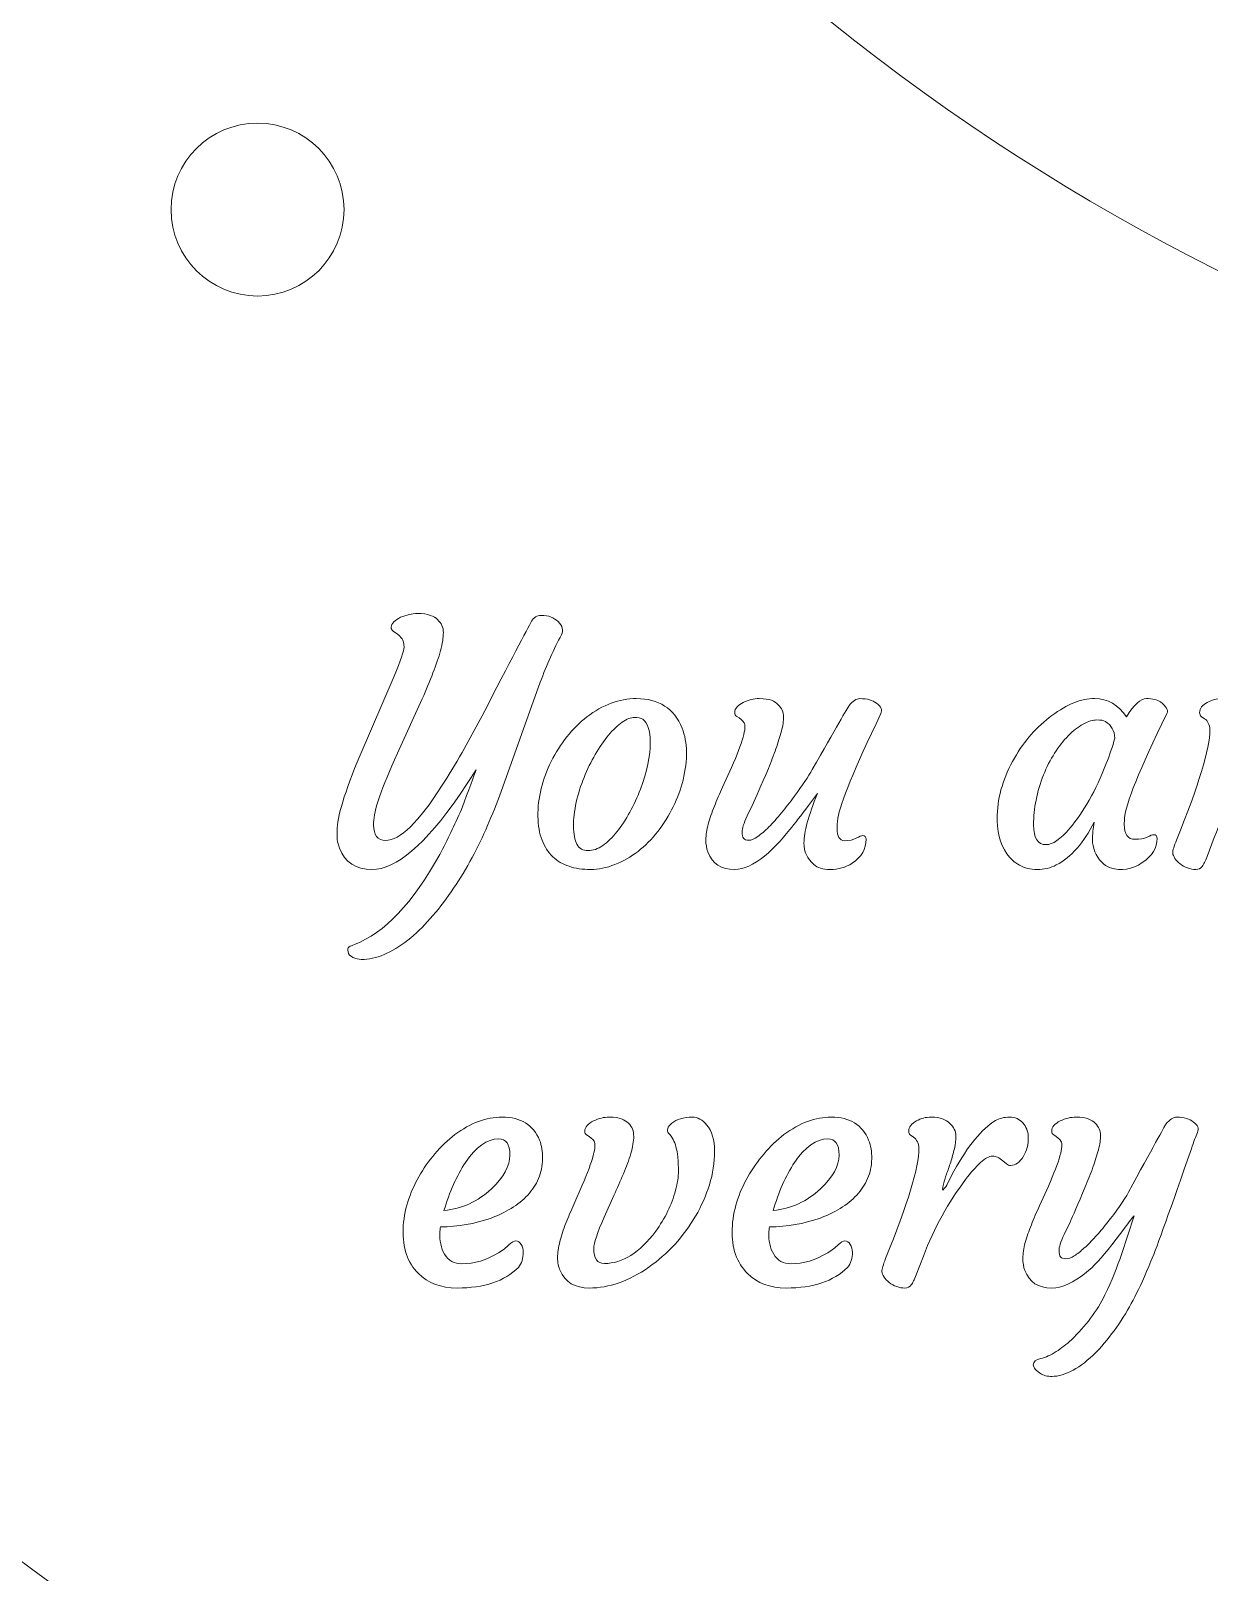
# Model space of a CAD drawing. Header units: inches. Extents: x -160 to 752, y 28 to 782.
# Drawn here: x 164.7 to 242, y 391.7 to 492.8 of the extents above; entities that cross this region are included whole.
import ezdxf

# ---------------------------------------------------------------- set-up
doc = ezdxf.new("R2010")
doc.units = ezdxf.units.IN
doc.header["$MEASUREMENT"] = 0
doc.layers.add('_U+0421_U+043B_U+043E_U+0439 1', color=7, linetype='Continuous')

# ---------------------------------------------------------------- blocks, each defined once
blk = doc.blocks.new('block 2')
at = {"layer": '_U+0421_U+043B_U+043E_U+0439 1', "color": 12, "lineweight": 9, "true_color": 0xe30513}
for points, knots in [([(305.09, 27.81), (184.24, 132.09), (55.29, 227.61), (-54.65, 344.61), (-130.38, 432.04), (-160.47, 554.53), (-106.38, 659.79), (-61.65, 746.82), (0.67, 769.94), (55.4, 761.15), (152.47, 745.58), (244.36, 626.03), (305, 559.17), (383.27, 640.56), (469.58, 781.89), (597.36, 753.44), (657.3, 740.1), (700.3, 699.79), (723.45, 645.65), (746.6, 591.54), (751.52, 539.49), (735.49, 482.62), (690.02, 321.27), (429.51, 136.47), (305.09, 27.81), (305.09, 27.81), (305.09, 27.81), (305.09, 27.81)], [0, 0, 0, 0, 1, 1, 1, 2, 2, 2, 3, 3, 3, 4, 4, 4, 5, 5, 5, 6, 6, 6, 7, 7, 7, 8, 8, 8, 9, 9, 9, 9]), ([(579.12, 671.93), (563.35, 665.62), (547.38, 659.03), (531.38, 646.39), (532.3, 644.66), (534.52, 644.38), (535.19, 644.39), (539.12, 644.46), (542.59, 643.97), (545.98, 643.63), (550.52, 642.98), (554.61, 640.09), (555.73, 635.53), (556.65, 631.76), (555.39, 629.45), (553.52, 628.29), (550.2, 626.23), (541.8, 629.26), (538.06, 630.66), (539.03, 625.35), (541.65, 616.89), (537.08, 614.42), (534.94, 613.26), (532.6, 613.35), (530.5, 614.37), (528.4, 615.39), (526.9, 616.82), (525.9, 618.95), (523.85, 623.29), (524.35, 630.52), (525.12, 635.36), (525.37, 636.92), (524.81, 638.65), (523.55, 639.64), (517.37, 633.8), (510.59, 626.3), (504.32, 617.9), (480.88, 586.49), (456.69, 534.63), (430.41, 501.71), (431.53, 500.11), (433.73, 499.78), (434.4, 499.87), (438.28, 500.41), (441.79, 500.35), (445.2, 500.42), (449.79, 500.32), (454.19, 497.95), (455.85, 493.55), (457.22, 489.92), (456.25, 487.47), (454.53, 486.1), (451.49, 483.65), (442.78, 485.65), (438.9, 486.59), (440.51, 481.43), (444.12, 473.35), (439.89, 470.35), (437.9, 468.94), (435.57, 468.75), (433.36, 469.51), (431.15, 470.26), (429.49, 471.5), (428.24, 473.49), (425.68, 477.56), (425.31, 484.79), (425.49, 489.69), (425.55, 491.26), (424.78, 492.92), (423.41, 493.75), (394.21, 462), (361.88, 456.55), (326.54, 457.86), (291.19, 459.16), (252.36, 466.43), (220.23, 490.95), (188.11, 515.47), (162.7, 557.24), (136.22, 588.28), (114.09, 614.22), (90.28, 633.24), (69, 643.8), (67.84, 642.22), (68.55, 640.1), (68.85, 639.5), (70.61, 635.99), (71.68, 632.65), (72.83, 629.44), (74.21, 625.07), (73.38, 620.13), (69.75, 617.15), (66.75, 614.69), (64.12, 614.83), (62.26, 616.01), (58.97, 618.11), (58.07, 626.99), (57.71, 630.97), (53.34, 627.79), (46.86, 621.78), (42.65, 624.83), (40.68, 626.26), (39.75, 628.4), (39.76, 630.74), (39.77, 633.07), (40.41, 635.05), (41.89, 636.87), (44.92, 640.59), (51.66, 643.27), (56.35, 644.67), (57.86, 645.12), (59.18, 646.38), (59.53, 647.94), (34.92, 656.84), (11.32, 654.93), (-10.35, 652.42)], [0, 0, 0, 0, 1, 1, 1, 2, 2, 2, 3, 3, 3, 4, 4, 4, 5, 5, 5, 6, 6, 6, 7, 7, 7, 8, 8, 8, 9, 9, 9, 10, 10, 10, 11, 11, 11, 12, 12, 12, 13, 13, 13, 14, 14, 14, 15, 15, 15, 16, 16, 16, 17, 17, 17, 18, 18, 18, 19, 19, 19, 20, 20, 20, 21, 21, 21, 22, 22, 22, 23, 23, 23, 24, 24, 24, 25, 25, 25, 26, 26, 26, 27, 27, 27, 28, 28, 28, 29, 29, 29, 30, 30, 30, 31, 31, 31, 32, 32, 32, 33, 33, 33, 34, 34, 34, 35, 35, 35, 36, 36, 36, 37, 37, 37, 38, 38, 38, 38]), ([(202.44, 671.17), (195.75, 663.17), (189.05, 655.16), (182.65, 646.94), (183.91, 645.43), (186.66, 645.78), (187.31, 645.92), (191.14, 646.8), (194.64, 647.03), (198.03, 647.39), (202.61, 647.69), (207.2, 645.7), (209.23, 641.47), (210.91, 637.97), (210.14, 635.45), (208.55, 633.93), (205.74, 631.23), (196.89, 632.47), (192.94, 633.07), (194.99, 628.07), (199.28, 620.34), (195.32, 616.98), (193.46, 615.41), (191.15, 615.01), (188.89, 615.58), (186.62, 616.15), (184.86, 617.24), (183.44, 619.11), (180.55, 622.94), (179.55, 630.12), (179.31, 635.01), (179.24, 636.59), (178.33, 638.17), (176.89, 638.88), (156.3, 611.06), (140.22, 580.92), (139.22, 538.99), (138.83, 522.56), (140.86, 504.25), (143.95, 485.26), (142.45, 484.71), (140.68, 485.14), (139.48, 486.16), (135.77, 489.35), (129.88, 493.57), (125.1, 494.11), (122.77, 494.37), (120.76, 493.84), (118.8, 492.59), (116.82, 491.33), (115.52, 489.39), (115.39, 486.96), (115.1, 481.77), (123.66, 479.57), (128.7, 477.61), (125.55, 475.16), (118.56, 469.59), (118.57, 465.69), (118.58, 463.49), (119.89, 461.2), (123.58, 460.01), (128.05, 458.57), (132.65, 460.54), (135.59, 464.06), (137.66, 466.77), (139.89, 469.47), (141.9, 472.85), (142.24, 473.43), (143.74, 475.08), (145.69, 474.96), (153.89, 429.36), (167.2, 379.68), (169.63, 336.63), (171.52, 302.97), (166.76, 273.36), (158.81, 245.7), (157.22, 245.88), (155.92, 246.8), (155.31, 248.26), (153.42, 252.77), (150.03, 259.18), (146, 261.79), (144.03, 263.07), (142, 263.49), (139.68, 263.25), (137.35, 263.01), (135.32, 261.85), (134.11, 259.74), (131.53, 255.23), (138.21, 249.43), (141.84, 245.43), (137.93, 244.64), (129.19, 242.79), (127.46, 239.29), (126.48, 237.32), (126.63, 234.69), (129.4, 231.97), (132.76, 228.68), (137.75, 228.39), (141.95, 230.23), (145.01, 231.72), (148.22, 233.14), (151.52, 235.27), (152.09, 235.63), (154.12, 236.57), (155.81, 235.58), (148.91, 213.97), (140.15, 193.26), (131.51, 172.71)], [0, 0, 0, 0, 1, 1, 1, 2, 2, 2, 3, 3, 3, 4, 4, 4, 5, 5, 5, 6, 6, 6, 7, 7, 7, 8, 8, 8, 9, 9, 9, 10, 10, 10, 11, 11, 11, 12, 12, 12, 13, 13, 13, 14, 14, 14, 15, 15, 15, 16, 16, 16, 17, 17, 17, 18, 18, 18, 19, 19, 19, 20, 20, 20, 21, 21, 21, 22, 22, 22, 23, 23, 23, 24, 24, 24, 25, 25, 25, 26, 26, 26, 27, 27, 27, 28, 28, 28, 29, 29, 29, 30, 30, 30, 31, 31, 31, 32, 32, 32, 33, 33, 33, 34, 34, 34, 35, 35, 35, 36, 36, 36, 36]), ([(-133.18, 526.04), (-108.39, 533.44), (-83.6, 540.85), (-55.47, 535.1), (-54.61, 536.86), (-55.84, 539.06), (-56.24, 539.6), (-58.58, 542.75), (-60.21, 545.86), (-61.91, 548.81), (-64.03, 552.88), (-64.07, 557.88), (-61.02, 561.45), (-58.5, 564.4), (-55.88, 564.72), (-53.85, 563.88), (-50.24, 562.39), (-47.8, 553.8), (-46.76, 549.95), (-43.01, 553.84), (-37.67, 560.89), (-33, 558.62), (-30.8, 557.56), (-29.51, 555.61), (-29.12, 553.31), (-28.72, 551.01), (-29.01, 548.95), (-30.14, 546.9), (-32.48, 542.7), (-38.64, 538.89), (-43.02, 536.7), (-44.43, 535.99), (-45.61, 534.2), (-45.68, 532.6), (-43.53, 531.93), (-41.35, 531.19), (-39.15, 530.35), (-4.07, 517.06), (36.62, 481.68), (67.42, 458.65), (98.21, 435.62), (119.11, 424.94), (144.76, 406.58), (170.42, 388.23), (200.83, 362.19), (232.92, 357.15), (265.02, 352.1), (298.81, 368.05), (336.18, 364.29), (362.16, 361.67), (390.05, 349.49), (418.01, 335.27), (417.56, 333.74), (416.16, 332.58), (414.62, 332.23), (409.84, 331.15), (402.94, 328.94), (399.66, 325.43), (398.06, 323.72), (397.29, 321.79), (397.12, 319.46), (396.95, 317.13), (397.73, 314.93), (399.6, 313.37), (403.59, 310.04), (410.47, 315.6), (415.05, 318.47), (415.14, 314.48), (415.43, 305.55), (418.57, 303.23), (420.34, 301.93), (422.95, 301.61), (426.11, 303.86), (429.94, 306.59), (431.11, 311.46), (430.03, 315.92), (429.09, 319.19), (428.26, 322.6), (426.74, 326.22), (426.48, 326.84), (425.92, 329.01), (427.18, 330.5), (436.29, 325.75), (445.6, 320.79), (454.68, 316.03), (470.92, 307.53), (487.23, 299.46), (503.26, 291.59), (502.8, 290.06), (501.4, 288.89), (499.86, 288.55), (495.08, 287.47), (488.18, 285.26), (484.9, 281.75), (483.3, 280.03), (482.53, 278.11), (482.36, 275.78), (482.19, 273.45), (482.97, 271.25), (484.84, 269.68), (488.83, 266.36), (495.71, 271.91), (500.29, 274.79), (500.38, 270.79), (500.67, 261.87), (503.81, 259.55), (505.58, 258.24), (508.2, 257.93), (511.36, 260.18), (515.18, 262.91), (516.35, 267.77), (515.27, 272.23), (514.33, 275.51), (513.5, 278.92), (511.98, 282.54), (511.72, 283.16), (511.3, 285.41), (512.56, 286.9), (532.97, 276.97), (553.26, 267.38), (573.56, 257.79)], [0, 0, 0, 0, 1, 1, 1, 2, 2, 2, 3, 3, 3, 4, 4, 4, 5, 5, 5, 6, 6, 6, 7, 7, 7, 8, 8, 8, 9, 9, 9, 10, 10, 10, 11, 11, 11, 12, 12, 12, 13, 13, 13, 14, 14, 14, 15, 15, 15, 16, 16, 16, 17, 17, 17, 18, 18, 18, 19, 19, 19, 20, 20, 20, 21, 21, 21, 22, 22, 22, 23, 23, 23, 24, 24, 24, 25, 25, 25, 26, 26, 26, 27, 27, 27, 28, 28, 28, 29, 29, 29, 30, 30, 30, 31, 31, 31, 32, 32, 32, 33, 33, 33, 34, 34, 34, 35, 35, 35, 36, 36, 36, 37, 37, 37, 38, 38, 38, 39, 39, 39, 40, 40, 40, 40]), ([(179.57, 486.71), (182.7, 486.71), (185.24, 484.17), (185.24, 481.04), (185.24, 477.91), (182.7, 475.37), (179.57, 475.37), (176.44, 475.37), (173.9, 477.91), (173.9, 481.04), (173.9, 484.17), (176.44, 486.71), (179.57, 486.71), (179.57, 486.71), (179.57, 486.71), (179.57, 486.71)], [0, 0, 0, 0, 1, 1, 1, 2, 2, 2, 3, 3, 3, 4, 4, 4, 5, 5, 5, 5])]:
    blk.add_open_spline(points, degree=3, knots=knots, dxfattribs=at)
at = {"layer": '_U+0421_U+043B_U+043E_U+0439 1', "lineweight": 0}
for points, knots in [([(187.18, 440.69), (187.18, 440.01), (187.44, 439.67), (187.96, 439.67), (188.9, 439.67), (190.13, 440.85), (191.63, 443.22), (192.08, 443.92), (192.53, 444.66), (192.99, 445.44), (192.99, 445.44), (194.29, 447.84), (194.29, 447.84), (196.17, 451.47), (197.25, 453.53), (197.53, 454.04), (197.67, 454.3), (197.88, 454.43), (198.14, 454.43), (198.41, 454.43), (198.63, 454.39), (198.81, 454.32), (198.98, 454.24), (199.14, 454.14), (199.27, 454.02), (199.57, 453.73), (199.64, 453.45), (199.49, 453.16), (198.99, 452.23), (198.53, 451.19), (198.1, 450.04), (198.1, 450.04), (195.42, 442.57), (195.42, 442.57), (195.13, 441.81), (194.84, 441.08), (194.53, 440.37), (194.22, 439.67), (193.87, 438.97), (193.49, 438.28), (193.11, 437.58), (192.7, 436.92), (192.26, 436.29), (191.83, 435.66), (191.37, 435.08), (190.89, 434.54), (190.42, 434), (189.93, 433.53), (189.42, 433.13), (188.36, 432.29), (187.34, 431.86), (186.37, 431.86), (186.18, 431.86), (186, 431.91), (185.82, 432), (185.64, 432.08), (185.54, 432.2), (185.5, 432.36), (185.46, 432.52), (185.49, 432.62), (185.57, 432.68), (185.66, 432.74), (185.77, 432.79), (185.92, 432.85), (187.89, 433.59), (189.75, 435.55), (191.51, 438.75), (192.02, 439.69), (192.49, 440.68), (192.93, 441.7), (193.43, 443.02), (193.75, 443.89), (193.9, 444.29), (193.9, 444.29), (192.81, 442.64), (192.81, 442.64), (190.56, 439.39), (188.65, 437.76), (187.07, 437.76), (186.01, 437.76), (185.3, 438.23), (184.94, 439.16), (184.83, 439.45), (184.78, 439.7), (184.78, 439.91), (184.78, 439.91), (184.78, 440.32), (184.78, 440.32), (184.78, 441.18), (185.28, 442.83), (186.29, 445.25), (186.29, 445.25), (188.52, 450.44), (188.52, 450.44), (188.95, 451.48), (189.17, 452.11), (189.17, 452.35), (189.17, 452.59), (189.12, 452.77), (189.04, 452.9), (188.95, 453.02), (188.86, 453.11), (188.75, 453.19), (188.75, 453.19), (188.46, 453.4), (188.46, 453.4), (188.37, 453.46), (188.33, 453.54), (188.33, 453.66), (188.33, 453.77), (188.39, 453.88), (188.5, 454), (188.62, 454.11), (188.76, 454.21), (188.95, 454.3), (189.33, 454.46), (189.69, 454.55), (190.05, 454.55), (190.41, 454.55), (190.69, 454.51), (190.89, 454.43), (191.09, 454.36), (191.25, 454.27), (191.37, 454.15), (191.63, 453.91), (191.75, 453.63), (191.75, 453.3), (191.75, 452.97), (191.69, 452.57), (191.57, 452.12), (191.44, 451.67), (191.28, 451.18), (191.07, 450.65), (190.87, 450.11), (190.63, 449.55), (190.37, 448.96), (190.37, 448.96), (188.74, 445.38), (188.74, 445.38), (187.7, 443.1), (187.18, 441.59), (187.18, 440.85), (187.18, 440.85), (187.18, 440.69), (187.18, 440.69), (187.18, 440.69), (187.18, 440.69), (187.18, 440.69)], [0, 0, 0, 0, 1, 1, 1, 2, 2, 2, 3, 3, 3, 4, 4, 4, 5, 5, 5, 6, 6, 6, 7, 7, 7, 8, 8, 8, 9, 9, 9, 10, 10, 10, 11, 11, 11, 12, 12, 12, 13, 13, 13, 14, 14, 14, 15, 15, 15, 16, 16, 16, 17, 17, 17, 18, 18, 18, 19, 19, 19, 20, 20, 20, 21, 21, 21, 22, 22, 22, 23, 23, 23, 24, 24, 24, 25, 25, 25, 26, 26, 26, 27, 27, 27, 28, 28, 28, 29, 29, 29, 30, 30, 30, 31, 31, 31, 32, 32, 32, 33, 33, 33, 34, 34, 34, 35, 35, 35, 36, 36, 36, 37, 37, 37, 38, 38, 38, 39, 39, 39, 40, 40, 40, 41, 41, 41, 42, 42, 42, 43, 43, 43, 44, 44, 44, 45, 45, 45, 46, 46, 46, 47, 47, 47, 48, 48, 48, 49, 49, 49, 49]), ([(198.92, 438.6), (198.62, 438.88), (198.39, 439.25), (198.22, 439.69), (198.04, 440.13), (197.96, 440.65), (197.95, 441.25), (197.94, 441.85), (198.01, 442.46), (198.17, 443.07), (198.32, 443.69), (198.54, 444.28), (198.82, 444.85), (199.11, 445.43), (199.45, 445.96), (199.84, 446.46), (200.24, 446.96), (200.68, 447.4), (201.16, 447.77), (202.2, 448.57), (203.28, 448.97), (204.4, 448.97), (205.88, 448.97), (206.87, 448.32), (207.4, 447.03), (207.77, 446.09), (207.79, 444.96), (207.46, 443.63), (207.16, 442.41), (206.61, 441.29), (205.81, 440.26), (205.01, 439.24), (204.08, 438.51), (203, 438.09), (202.45, 437.87), (201.92, 437.76), (201.4, 437.76), (200.87, 437.76), (200.4, 437.83), (199.99, 437.97), (199.58, 438.1), (199.22, 438.31), (198.92, 438.6), (198.92, 438.6), (198.92, 438.6), (198.92, 438.6)], [0, 0, 0, 0, 1, 1, 1, 2, 2, 2, 3, 3, 3, 4, 4, 4, 5, 5, 5, 6, 6, 6, 7, 7, 7, 8, 8, 8, 9, 9, 9, 10, 10, 10, 11, 11, 11, 12, 12, 12, 13, 13, 13, 14, 14, 14, 15, 15, 15, 15]), ([(219.22, 439.98), (219.39, 439.98), (219.47, 439.9), (219.47, 439.74), (219.47, 439.11), (219.16, 438.59), (218.55, 438.17), (218.14, 437.9), (217.65, 437.76), (217.09, 437.76), (216.63, 437.76), (216.28, 437.87), (216.04, 438.09), (215.6, 438.47), (215.39, 438.94), (215.39, 439.5), (215.39, 440.21), (215.68, 441.29), (216.28, 442.75), (215.17, 441.26), (214.4, 440.28), (213.96, 439.78), (213.52, 439.29), (213.13, 438.91), (212.8, 438.64), (212.08, 438.06), (211.44, 437.76), (210.86, 437.76), (209.97, 437.76), (209.38, 438.14), (209.09, 438.91), (209, 439.15), (208.96, 439.41), (208.96, 439.72), (208.96, 440.02), (209.01, 440.36), (209.12, 440.74), (209.22, 441.11), (209.35, 441.5), (209.52, 441.92), (209.68, 442.32), (209.86, 442.74), (210.06, 443.17), (210.06, 443.17), (210.64, 444.46), (210.64, 444.46), (211.38, 446.11), (211.65, 447.09), (211.46, 447.39), (211.37, 447.53), (211.21, 447.67), (210.98, 447.8), (210.89, 447.85), (210.85, 447.94), (210.85, 448.06), (210.85, 448.19), (210.9, 448.31), (211.01, 448.42), (211.11, 448.54), (211.24, 448.64), (211.41, 448.72), (211.76, 448.89), (212.11, 448.97), (212.46, 448.97), (212.81, 448.97), (213.07, 448.93), (213.26, 448.86), (213.44, 448.78), (213.59, 448.69), (213.7, 448.57), (213.94, 448.34), (214.05, 448.08), (214.05, 447.79), (214.05, 447.5), (214.01, 447.18), (213.91, 446.83), (213.82, 446.48), (213.7, 446.09), (213.55, 445.68), (213.4, 445.26), (213.24, 444.83), (213.06, 444.39), (212.56, 443.23), (212.23, 442.47), (212.06, 442.09), (212.06, 442.09), (211.66, 441.27), (211.66, 441.27), (211.44, 440.78), (211.33, 440.43), (211.33, 440.23), (211.33, 440.03), (211.36, 439.89), (211.43, 439.81), (211.49, 439.72), (211.61, 439.68), (211.78, 439.68), (211.95, 439.68), (212.14, 439.76), (212.36, 439.92), (212.58, 440.08), (212.82, 440.29), (213.09, 440.55), (213.35, 440.82), (213.63, 441.12), (213.91, 441.47), (214.2, 441.82), (214.48, 442.17), (214.75, 442.54), (215.29, 443.28), (215.68, 443.86), (215.93, 444.31), (217.45, 446.98), (218.26, 448.39), (218.35, 448.51), (218.59, 448.81), (218.82, 448.97), (219.06, 448.97), (219.3, 448.97), (219.51, 448.94), (219.68, 448.89), (219.86, 448.84), (220.02, 448.76), (220.14, 448.66), (220.45, 448.44), (220.54, 448.21), (220.43, 447.99), (218.69, 444.36), (217.75, 442.07), (217.62, 441.13), (217.58, 440.81), (217.56, 440.59), (217.56, 440.47), (217.56, 439.92), (217.73, 439.65), (218.05, 439.65), (218.36, 439.65), (218.62, 439.71), (218.82, 439.82), (219.02, 439.93), (219.15, 439.98), (219.22, 439.98), (219.22, 439.98), (219.22, 439.98), (219.22, 439.98)], [0, 0, 0, 0, 1, 1, 1, 2, 2, 2, 3, 3, 3, 4, 4, 4, 5, 5, 5, 6, 6, 6, 7, 7, 7, 8, 8, 8, 9, 9, 9, 10, 10, 10, 11, 11, 11, 12, 12, 12, 13, 13, 13, 14, 14, 14, 15, 15, 15, 16, 16, 16, 17, 17, 17, 18, 18, 18, 19, 19, 19, 20, 20, 20, 21, 21, 21, 22, 22, 22, 23, 23, 23, 24, 24, 24, 25, 25, 25, 26, 26, 26, 27, 27, 27, 28, 28, 28, 29, 29, 29, 30, 30, 30, 31, 31, 31, 32, 32, 32, 33, 33, 33, 34, 34, 34, 35, 35, 35, 36, 36, 36, 37, 37, 37, 38, 38, 38, 39, 39, 39, 40, 40, 40, 41, 41, 41, 42, 42, 42, 43, 43, 43, 44, 44, 44, 45, 45, 45, 46, 46, 46, 47, 47, 47, 48, 48, 48, 48]), ([(236.39, 440.72), (236.39, 440.07), (236.62, 439.74), (237.09, 439.74), (237.41, 439.74), (237.68, 439.78), (237.89, 439.89), (238.1, 439.99), (238.24, 440.04), (238.31, 440.04), (238.46, 440.04), (238.54, 439.96), (238.54, 439.8), (238.54, 439.18), (238.22, 438.66), (237.57, 438.21), (236.89, 437.75), (236.2, 437.64), (235.49, 437.87), (235.03, 438.04), (234.68, 438.39), (234.46, 438.93), (234.35, 439.21), (234.3, 439.47), (234.3, 439.69), (234.3, 440.07), (234.34, 440.46), (234.41, 440.87), (233.74, 439.51), (232.92, 438.58), (231.93, 438.06), (231.54, 437.86), (231.12, 437.76), (230.68, 437.76), (230.23, 437.76), (229.85, 437.86), (229.52, 438.04), (229.2, 438.22), (228.92, 438.47), (228.69, 438.79), (228.23, 439.47), (228.02, 440.31), (228.06, 441.32), (228.1, 442.6), (228.48, 443.84), (229.19, 445.07), (229.84, 446.21), (230.66, 447.14), (231.65, 447.86), (232.64, 448.6), (233.57, 448.97), (234.44, 448.97), (235.31, 448.97), (236, 448.57), (236.53, 447.78), (237.02, 448.57), (237.46, 448.97), (237.84, 448.97), (238.24, 448.97), (238.55, 448.9), (238.76, 448.75), (239.16, 448.46), (239.3, 448.21), (239.18, 447.99), (237.39, 444.32), (236.46, 442.03), (236.41, 441.13), (236.4, 441), (236.39, 440.86), (236.39, 440.72), (236.39, 440.72), (236.39, 440.72), (236.39, 440.72)], [0, 0, 0, 0, 1, 1, 1, 2, 2, 2, 3, 3, 3, 4, 4, 4, 5, 5, 5, 6, 6, 6, 7, 7, 7, 8, 8, 8, 9, 9, 9, 10, 10, 10, 11, 11, 11, 12, 12, 12, 13, 13, 13, 14, 14, 14, 15, 15, 15, 16, 16, 16, 17, 17, 17, 18, 18, 18, 19, 19, 19, 20, 20, 20, 21, 21, 21, 22, 22, 22, 23, 23, 23, 24, 24, 24, 24]), ([(240.05, 438.13), (239.91, 438.24), (239.79, 438.35), (239.71, 438.49), (239.62, 438.62), (239.57, 438.73), (239.57, 438.83), (239.56, 438.93), (239.58, 439.05), (239.63, 439.18), (239.67, 439.32), (239.74, 439.49), (239.81, 439.69), (241.27, 443.28), (242, 445.69), (242, 446.92), (241.98, 447.26), (241.86, 447.51), (241.65, 447.65), (241.65, 447.65), (241.43, 447.8), (241.43, 447.8), (241.37, 447.85), (241.33, 447.94), (241.33, 448.06), (241.33, 448.19), (241.37, 448.31), (241.46, 448.42), (241.56, 448.54), (241.68, 448.64), (241.83, 448.72), (242.14, 448.89), (242.45, 448.97), (242.78, 448.97), (243.1, 448.97), (243.36, 448.93), (243.54, 448.86), (243.72, 448.79), (243.88, 448.69), (244.01, 448.57), (244.28, 448.32), (244.42, 448.04), (244.42, 447.76), (244.42, 447.47), (244.39, 447.18), (244.32, 446.89), (244.26, 446.6), (244.17, 446.31), (244.08, 446.03), (243.99, 445.74), (243.89, 445.48), (243.8, 445.22), (243.71, 444.97), (243.65, 444.78), (243.62, 444.66), (243.56, 444.41), (243.54, 444.25), (243.56, 444.19), (243.73, 444.34), (243.83, 444.48), (243.87, 444.63), (243.87, 444.63), (244.28, 445.42), (244.28, 445.42), (245.21, 447.09), (246.12, 448.2), (247.01, 448.75), (247.26, 448.9), (247.58, 448.97), (247.93, 448.97), (248.3, 448.97), (248.59, 448.84), (248.81, 448.59), (249.03, 448.34), (249.15, 448.05), (249.16, 447.75), (249.17, 447.44), (249.15, 447.18), (249.09, 446.98), (249.04, 446.78), (248.96, 446.59), (248.85, 446.41), (248.62, 446.01), (248.33, 445.81), (248, 445.81), (247.9, 445.81), (247.82, 445.84), (247.74, 445.9), (247.74, 445.9), (247.5, 446.11), (247.5, 446.11), (247.26, 446.31), (247.04, 446.42), (246.82, 446.42), (246.6, 446.42), (246.34, 446.27), (246.03, 445.99), (245.72, 445.7), (245.39, 445.33), (245.06, 444.88), (243.93, 443.39), (243, 441.72), (242.29, 439.87), (242.29, 439.87), (241.82, 438.62), (241.82, 438.62), (241.7, 438.31), (241.59, 438.09), (241.5, 437.96), (241.4, 437.83), (241.26, 437.76), (241.08, 437.76), (240.9, 437.76), (240.72, 437.8), (240.54, 437.87), (240.35, 437.93), (240.19, 438.02), (240.05, 438.13), (240.05, 438.13), (240.05, 438.13), (240.05, 438.13)], [0, 0, 0, 0, 1, 1, 1, 2, 2, 2, 3, 3, 3, 4, 4, 4, 5, 5, 5, 6, 6, 6, 7, 7, 7, 8, 8, 8, 9, 9, 9, 10, 10, 10, 11, 11, 11, 12, 12, 12, 13, 13, 13, 14, 14, 14, 15, 15, 15, 16, 16, 16, 17, 17, 17, 18, 18, 18, 19, 19, 19, 20, 20, 20, 21, 21, 21, 22, 22, 22, 23, 23, 23, 24, 24, 24, 25, 25, 25, 26, 26, 26, 27, 27, 27, 28, 28, 28, 29, 29, 29, 30, 30, 30, 31, 31, 31, 32, 32, 32, 33, 33, 33, 34, 34, 34, 35, 35, 35, 36, 36, 36, 37, 37, 37, 38, 38, 38, 39, 39, 39, 40, 40, 40, 40]), ([(200.97, 443.8), (200.76, 443.27), (200.59, 442.73), (200.46, 442.17), (200.34, 441.61), (200.28, 441.08), (200.28, 440.59), (200.29, 440.09), (200.37, 439.7), (200.51, 439.42), (200.66, 439.14), (200.9, 439), (201.23, 439), (201.56, 439), (201.88, 439.11), (202.2, 439.33), (202.52, 439.56), (202.83, 439.86), (203.13, 440.23), (203.43, 440.6), (203.71, 441.03), (203.97, 441.52), (204.24, 442), (204.47, 442.51), (204.67, 443.04), (205.11, 444.19), (205.32, 445.21), (205.31, 446.11), (205.31, 446.89), (205.14, 447.39), (204.82, 447.61), (204.69, 447.69), (204.51, 447.73), (204.28, 447.73), (204.05, 447.73), (203.78, 447.63), (203.48, 447.42), (203.18, 447.21), (202.88, 446.93), (202.58, 446.57), (202.28, 446.21), (201.99, 445.79), (201.71, 445.31), (201.43, 444.83), (201.19, 444.33), (200.97, 443.8), (200.97, 443.8), (200.97, 443.8), (200.97, 443.8)], [0, 0, 0, 0, 1, 1, 1, 2, 2, 2, 3, 3, 3, 4, 4, 4, 5, 5, 5, 6, 6, 6, 7, 7, 7, 8, 8, 8, 9, 9, 9, 10, 10, 10, 11, 11, 11, 12, 12, 12, 13, 13, 13, 14, 14, 14, 15, 15, 15, 16, 16, 16, 16]), ([(230.44, 440.68), (230.44, 439.82), (230.72, 439.39), (231.26, 439.39), (231.69, 439.39), (232.21, 439.75), (232.82, 440.47), (233.72, 441.52), (234.52, 442.93), (235.21, 444.71), (235.43, 445.27), (235.62, 445.83), (235.77, 446.38), (235.74, 446.87), (235.54, 447.23), (235.16, 447.46), (235.03, 447.54), (234.84, 447.57), (234.58, 447.57), (234.33, 447.57), (234.04, 447.48), (233.7, 447.3), (233.36, 447.11), (233.03, 446.86), (232.71, 446.53), (232.39, 446.21), (232.09, 445.83), (231.82, 445.39), (231.54, 444.95), (231.3, 444.48), (231.09, 443.96), (230.66, 442.86), (230.44, 441.77), (230.44, 440.68), (230.44, 440.68), (230.44, 440.68), (230.44, 440.68)], [0, 0, 0, 0, 1, 1, 1, 2, 2, 2, 3, 3, 3, 4, 4, 4, 5, 5, 5, 6, 6, 6, 7, 7, 7, 8, 8, 8, 9, 9, 9, 10, 10, 10, 11, 11, 11, 12, 12, 12, 12]), ([(189.11, 414.17), (189.14, 414.79), (189.24, 415.39), (189.42, 415.96), (189.6, 416.52), (189.84, 417.08), (190.14, 417.61), (190.44, 418.14), (190.79, 418.65), (191.2, 419.12), (191.6, 419.59), (192.04, 420.01), (192.51, 420.37), (193.53, 421.14), (194.56, 421.52), (195.61, 421.52), (196.83, 421.52), (197.64, 421.01), (198.06, 420), (198.2, 419.66), (198.26, 419.26), (198.26, 418.79), (198.25, 418.32), (198.16, 417.89), (197.99, 417.49), (197.82, 417.09), (197.58, 416.73), (197.28, 416.41), (196.97, 416.08), (196.61, 415.79), (196.19, 415.53), (195.77, 415.28), (195.32, 415.06), (194.83, 414.88), (193.81, 414.52), (192.73, 414.33), (191.57, 414.32), (191.54, 414.22), (191.52, 414.07), (191.51, 413.87), (191.51, 413.67), (191.53, 413.45), (191.58, 413.2), (191.63, 412.95), (191.71, 412.73), (191.83, 412.54), (192.09, 412.11), (192.46, 411.9), (192.95, 411.9), (193.78, 411.9), (194.59, 412.14), (195.37, 412.63), (195.65, 412.79), (195.88, 412.96), (196.05, 413.14), (196.23, 413.31), (196.38, 413.4), (196.51, 413.4), (196.64, 413.4), (196.75, 413.32), (196.85, 413.17), (196.94, 413.02), (196.99, 412.84), (196.99, 412.65), (196.99, 412.27), (196.88, 411.94), (196.67, 411.66), (195.77, 410.76), (194.43, 410.31), (192.65, 410.31), (191.6, 410.31), (190.75, 410.63), (190.12, 411.26), (189.4, 411.97), (189.07, 412.94), (189.11, 414.17), (189.11, 414.17), (189.11, 414.17), (189.11, 414.17)], [0, 0, 0, 0, 1, 1, 1, 2, 2, 2, 3, 3, 3, 4, 4, 4, 5, 5, 5, 6, 6, 6, 7, 7, 7, 8, 8, 8, 9, 9, 9, 10, 10, 10, 11, 11, 11, 12, 12, 12, 13, 13, 13, 14, 14, 14, 15, 15, 15, 16, 16, 16, 17, 17, 17, 18, 18, 18, 19, 19, 19, 20, 20, 20, 21, 21, 21, 22, 22, 22, 23, 23, 23, 24, 24, 24, 25, 25, 25, 26, 26, 26, 26]), ([(199.41, 411.46), (199.3, 411.7), (199.24, 411.97), (199.24, 412.3), (199.24, 412.62), (199.29, 412.97), (199.39, 413.36), (199.49, 413.75), (199.62, 414.15), (199.78, 414.56), (199.94, 414.96), (200.11, 415.38), (200.31, 415.8), (200.31, 415.8), (200.85, 417.05), (200.85, 417.05), (201.56, 418.68), (201.82, 419.65), (201.63, 419.94), (201.55, 420.08), (201.39, 420.21), (201.14, 420.35), (201.06, 420.4), (201.02, 420.48), (201.02, 420.61), (201.02, 420.74), (201.07, 420.86), (201.18, 420.97), (201.28, 421.08), (201.42, 421.18), (201.59, 421.27), (201.93, 421.44), (202.28, 421.52), (202.63, 421.52), (202.98, 421.52), (203.25, 421.48), (203.43, 421.41), (203.61, 421.33), (203.76, 421.23), (203.89, 421.12), (204.12, 420.88), (204.23, 420.6), (204.23, 420.26), (204.23, 419.93), (204.16, 419.55), (204.04, 419.13), (203.91, 418.7), (203.75, 418.26), (203.55, 417.8), (203.36, 417.33), (203.15, 416.86), (202.92, 416.37), (202.92, 416.37), (202.29, 414.96), (202.29, 414.96), (201.84, 413.93), (201.61, 413.24), (201.61, 412.91), (201.61, 412.25), (201.85, 411.92), (202.31, 411.92), (203.51, 411.92), (204.62, 412.63), (205.67, 414.04), (206.28, 414.87), (206.71, 415.76), (206.97, 416.72), (207.1, 417.18), (207.16, 417.6), (207.16, 417.97), (207.16, 418.35), (207.14, 418.66), (207.12, 418.91), (207.1, 419.16), (207.06, 419.38), (207, 419.58), (206.91, 419.92), (206.75, 420.22), (206.52, 420.47), (206.37, 420.65), (206.44, 420.87), (206.73, 421.12), (207.04, 421.38), (207.49, 421.52), (208.07, 421.52), (208.43, 421.52), (208.74, 421.35), (209.01, 421.01), (209.35, 420.61), (209.53, 420.04), (209.53, 419.29), (209.53, 418.54), (209.42, 417.81), (209.19, 417.09), (208.97, 416.37), (208.67, 415.69), (208.28, 415.02), (207.9, 414.36), (207.44, 413.75), (206.92, 413.17), (206.39, 412.6), (205.83, 412.11), (205.22, 411.68), (203.91, 410.77), (202.62, 410.31), (201.31, 410.31), (200.38, 410.31), (199.74, 410.69), (199.41, 411.46), (199.41, 411.46), (199.41, 411.46), (199.41, 411.46)], [0, 0, 0, 0, 1, 1, 1, 2, 2, 2, 3, 3, 3, 4, 4, 4, 5, 5, 5, 6, 6, 6, 7, 7, 7, 8, 8, 8, 9, 9, 9, 10, 10, 10, 11, 11, 11, 12, 12, 12, 13, 13, 13, 14, 14, 14, 15, 15, 15, 16, 16, 16, 17, 17, 17, 18, 18, 18, 19, 19, 19, 20, 20, 20, 21, 21, 21, 22, 22, 22, 23, 23, 23, 24, 24, 24, 25, 25, 25, 26, 26, 26, 27, 27, 27, 28, 28, 28, 29, 29, 29, 30, 30, 30, 31, 31, 31, 32, 32, 32, 33, 33, 33, 34, 34, 34, 35, 35, 35, 36, 36, 36, 37, 37, 37, 37]), ([(210.68, 414.17), (210.71, 414.79), (210.81, 415.39), (210.99, 415.96), (211.17, 416.52), (211.41, 417.08), (211.71, 417.61), (212.02, 418.14), (212.37, 418.65), (212.77, 419.12), (213.17, 419.59), (213.61, 420.01), (214.08, 420.37), (215.1, 421.14), (216.14, 421.52), (217.18, 421.52), (218.41, 421.52), (219.22, 421.01), (219.63, 420), (219.77, 419.66), (219.84, 419.26), (219.83, 418.79), (219.82, 418.32), (219.74, 417.89), (219.56, 417.49), (219.39, 417.09), (219.15, 416.73), (218.85, 416.41), (218.55, 416.08), (218.19, 415.79), (217.77, 415.53), (217.35, 415.28), (216.89, 415.06), (216.4, 414.88), (215.38, 414.52), (214.3, 414.33), (213.14, 414.32), (213.11, 414.22), (213.09, 414.07), (213.08, 413.87), (213.08, 413.67), (213.1, 413.45), (213.15, 413.2), (213.2, 412.95), (213.28, 412.73), (213.41, 412.54), (213.67, 412.11), (214.04, 411.9), (214.52, 411.9), (215.35, 411.9), (216.16, 412.14), (216.95, 412.63), (217.22, 412.79), (217.45, 412.96), (217.63, 413.14), (217.8, 413.31), (217.96, 413.4), (218.08, 413.4), (218.21, 413.4), (218.33, 413.32), (218.42, 413.17), (218.52, 413.02), (218.57, 412.84), (218.57, 412.65), (218.57, 412.27), (218.46, 411.94), (218.25, 411.66), (217.34, 410.76), (216, 410.31), (214.22, 410.31), (213.17, 410.31), (212.33, 410.63), (211.69, 411.26), (210.98, 411.97), (210.64, 412.94), (210.68, 414.17), (210.68, 414.17), (210.68, 414.17), (210.68, 414.17)], [0, 0, 0, 0, 1, 1, 1, 2, 2, 2, 3, 3, 3, 4, 4, 4, 5, 5, 5, 6, 6, 6, 7, 7, 7, 8, 8, 8, 9, 9, 9, 10, 10, 10, 11, 11, 11, 12, 12, 12, 13, 13, 13, 14, 14, 14, 15, 15, 15, 16, 16, 16, 17, 17, 17, 18, 18, 18, 19, 19, 19, 20, 20, 20, 21, 21, 21, 22, 22, 22, 23, 23, 23, 24, 24, 24, 25, 25, 25, 26, 26, 26, 26]), ([(220.98, 410.67), (220.84, 410.78), (220.72, 410.9), (220.64, 411.03), (220.55, 411.17), (220.5, 411.28), (220.5, 411.38), (220.49, 411.48), (220.51, 411.59), (220.56, 411.73), (220.6, 411.87), (220.66, 412.04), (220.74, 412.24), (222.2, 415.83), (222.93, 418.24), (222.93, 419.47), (222.91, 419.81), (222.79, 420.06), (222.58, 420.2), (222.58, 420.2), (222.36, 420.35), (222.36, 420.35), (222.3, 420.4), (222.26, 420.48), (222.26, 420.61), (222.26, 420.74), (222.3, 420.86), (222.39, 420.97), (222.49, 421.08), (222.61, 421.18), (222.76, 421.27), (223.07, 421.44), (223.38, 421.52), (223.71, 421.52), (224.03, 421.52), (224.28, 421.48), (224.47, 421.41), (224.65, 421.34), (224.81, 421.24), (224.94, 421.12), (225.21, 420.86), (225.35, 420.59), (225.35, 420.3), (225.35, 420.02), (225.32, 419.73), (225.25, 419.44), (225.18, 419.14), (225.1, 418.85), (225.01, 418.57), (224.92, 418.29), (224.82, 418.02), (224.73, 417.77), (224.64, 417.52), (224.58, 417.33), (224.55, 417.2), (224.49, 416.96), (224.47, 416.8), (224.49, 416.74), (224.66, 416.89), (224.76, 417.03), (224.8, 417.17), (224.8, 417.17), (225.21, 417.97), (225.21, 417.97), (226.14, 419.64), (227.05, 420.75), (227.94, 421.29), (228.19, 421.44), (228.51, 421.52), (228.86, 421.52), (229.23, 421.52), (229.52, 421.39), (229.74, 421.14), (229.96, 420.88), (230.08, 420.6), (230.09, 420.29), (230.1, 419.99), (230.08, 419.73), (230.02, 419.53), (229.97, 419.32), (229.89, 419.13), (229.78, 418.95), (229.54, 418.55), (229.26, 418.35), (228.93, 418.35), (228.83, 418.35), (228.75, 418.39), (228.67, 418.45), (228.67, 418.45), (228.43, 418.65), (228.43, 418.65), (228.19, 418.86), (227.97, 418.96), (227.75, 418.96), (227.53, 418.96), (227.27, 418.82), (226.96, 418.54), (226.65, 418.25), (226.32, 417.88), (225.99, 417.43), (224.86, 415.94), (223.93, 414.26), (223.22, 412.41), (223.22, 412.41), (222.75, 411.17), (222.75, 411.17), (222.63, 410.86), (222.52, 410.64), (222.42, 410.51), (222.33, 410.38), (222.19, 410.31), (222.01, 410.31), (221.83, 410.31), (221.65, 410.34), (221.47, 410.41), (221.28, 410.48), (221.12, 410.57), (220.98, 410.67), (220.98, 410.67), (220.98, 410.67), (220.98, 410.67)], [0, 0, 0, 0, 1, 1, 1, 2, 2, 2, 3, 3, 3, 4, 4, 4, 5, 5, 5, 6, 6, 6, 7, 7, 7, 8, 8, 8, 9, 9, 9, 10, 10, 10, 11, 11, 11, 12, 12, 12, 13, 13, 13, 14, 14, 14, 15, 15, 15, 16, 16, 16, 17, 17, 17, 18, 18, 18, 19, 19, 19, 20, 20, 20, 21, 21, 21, 22, 22, 22, 23, 23, 23, 24, 24, 24, 25, 25, 25, 26, 26, 26, 27, 27, 27, 28, 28, 28, 29, 29, 29, 30, 30, 30, 31, 31, 31, 32, 32, 32, 33, 33, 33, 34, 34, 34, 35, 35, 35, 36, 36, 36, 37, 37, 37, 38, 38, 38, 39, 39, 39, 40, 40, 40, 40]), ([(229.87, 411.46), (229.78, 411.7), (229.74, 411.96), (229.74, 412.27), (229.74, 412.57), (229.79, 412.91), (229.89, 413.29), (230, 413.66), (230.13, 414.05), (230.3, 414.46), (230.46, 414.87), (230.64, 415.29), (230.83, 415.71), (230.83, 415.71), (231.41, 417), (231.41, 417), (232.15, 418.65), (232.43, 419.63), (232.24, 419.94), (232.15, 420.08), (231.99, 420.21), (231.76, 420.35), (231.67, 420.4), (231.63, 420.48), (231.63, 420.61), (231.63, 420.74), (231.68, 420.86), (231.78, 420.97), (231.88, 421.08), (232.02, 421.18), (232.18, 421.27), (232.54, 421.44), (232.88, 421.52), (233.23, 421.52), (233.59, 421.52), (233.85, 421.48), (234.03, 421.41), (234.21, 421.33), (234.37, 421.23), (234.48, 421.12), (234.71, 420.88), (234.83, 420.62), (234.83, 420.34), (234.83, 420.05), (234.79, 419.73), (234.69, 419.38), (234.6, 419.02), (234.48, 418.64), (234.33, 418.23), (234.18, 417.81), (234.01, 417.38), (233.83, 416.94), (233.34, 415.78), (233.01, 415.02), (232.84, 414.64), (232.84, 414.64), (232.44, 413.82), (232.44, 413.82), (232.22, 413.32), (232.11, 412.98), (232.11, 412.78), (232.11, 412.58), (232.14, 412.43), (232.21, 412.35), (232.27, 412.27), (232.39, 412.23), (232.55, 412.23), (232.72, 412.23), (232.91, 412.3), (233.11, 412.42), (233.31, 412.55), (233.53, 412.72), (233.77, 412.94), (234.01, 413.15), (234.25, 413.4), (234.5, 413.68), (234.76, 413.96), (235.01, 414.26), (235.25, 414.57), (235.89, 415.36), (236.36, 416.03), (236.67, 416.6), (238.21, 419.44), (239.03, 420.93), (239.12, 421.05), (239.36, 421.36), (239.6, 421.52), (239.83, 421.52), (240.08, 421.52), (240.28, 421.49), (240.46, 421.44), (240.64, 421.38), (240.79, 421.31), (240.92, 421.2), (241.21, 421), (241.3, 420.77), (241.18, 420.51), (241.07, 420.25), (240.94, 419.9), (240.79, 419.45), (239.42, 415.51), (238.55, 413.05), (238.14, 412.08), (237.74, 411.11), (237.39, 410.33), (237.08, 409.74), (236.78, 409.15), (236.43, 408.55), (236.03, 407.95), (235.62, 407.35), (235.19, 406.81), (234.74, 406.31), (233.69, 405.19), (232.71, 404.6), (231.8, 404.52), (231.45, 404.49), (231.17, 404.54), (230.96, 404.67), (230.6, 404.88), (230.42, 405.09), (230.42, 405.28), (230.42, 405.47), (230.59, 405.61), (230.91, 405.69), (231.24, 405.76), (231.57, 405.91), (231.92, 406.14), (232.27, 406.36), (232.6, 406.62), (232.92, 406.92), (233.87, 407.82), (234.6, 408.8), (235.12, 409.86), (235.57, 410.79), (235.92, 411.67), (236.2, 412.5), (236.2, 412.5), (237.03, 415.05), (237.03, 415.05), (236.82, 414.8), (236.59, 414.51), (236.35, 414.17), (236.35, 414.17), (235.57, 413.14), (235.57, 413.14), (234.9, 412.29), (234.34, 411.69), (233.9, 411.33), (233.05, 410.65), (232.3, 410.31), (231.64, 410.31), (230.75, 410.31), (230.16, 410.69), (229.87, 411.46), (229.87, 411.46), (229.87, 411.46), (229.87, 411.46)], [0, 0, 0, 0, 1, 1, 1, 2, 2, 2, 3, 3, 3, 4, 4, 4, 5, 5, 5, 6, 6, 6, 7, 7, 7, 8, 8, 8, 9, 9, 9, 10, 10, 10, 11, 11, 11, 12, 12, 12, 13, 13, 13, 14, 14, 14, 15, 15, 15, 16, 16, 16, 17, 17, 17, 18, 18, 18, 19, 19, 19, 20, 20, 20, 21, 21, 21, 22, 22, 22, 23, 23, 23, 24, 24, 24, 25, 25, 25, 26, 26, 26, 27, 27, 27, 28, 28, 28, 29, 29, 29, 30, 30, 30, 31, 31, 31, 32, 32, 32, 33, 33, 33, 34, 34, 34, 35, 35, 35, 36, 36, 36, 37, 37, 37, 38, 38, 38, 39, 39, 39, 40, 40, 40, 41, 41, 41, 42, 42, 42, 43, 43, 43, 44, 44, 44, 45, 45, 45, 46, 46, 46, 47, 47, 47, 48, 48, 48, 49, 49, 49, 50, 50, 50, 51, 51, 51, 52, 52, 52, 52]), ([(195.37, 420.09), (194.62, 420.09), (193.9, 419.58), (193.2, 418.55), (192.62, 417.66), (192.15, 416.61), (191.79, 415.39), (192.99, 415.52), (194.02, 415.99), (194.9, 416.81), (195.71, 417.58), (196.11, 418.32), (196.11, 419.03), (196.11, 419.74), (195.87, 420.09), (195.37, 420.09), (195.37, 420.09), (195.37, 420.09), (195.37, 420.09)], [0, 0, 0, 0, 1, 1, 1, 2, 2, 2, 3, 3, 3, 4, 4, 4, 5, 5, 5, 6, 6, 6, 6]), ([(216.95, 420.09), (216.2, 420.09), (215.47, 419.58), (214.78, 418.55), (214.19, 417.66), (213.72, 416.61), (213.37, 415.39), (214.56, 415.52), (215.59, 415.99), (216.47, 416.81), (217.28, 417.58), (217.69, 418.32), (217.69, 419.03), (217.69, 419.74), (217.44, 420.09), (216.95, 420.09), (216.95, 420.09), (216.95, 420.09), (216.95, 420.09)], [0, 0, 0, 0, 1, 1, 1, 2, 2, 2, 3, 3, 3, 4, 4, 4, 5, 5, 5, 6, 6, 6, 6])]:
    blk.add_open_spline(points, degree=3, knots=knots, dxfattribs=at)

msp = doc.modelspace()

# ---------------------------------------------------------------- block references
at = {"layer": '_U+0421_U+043B_U+043E_U+0439 1'}
msp.add_blockref('block 2', (0, 0), dxfattribs=at)

doc.saveas('drawing.dxf')
